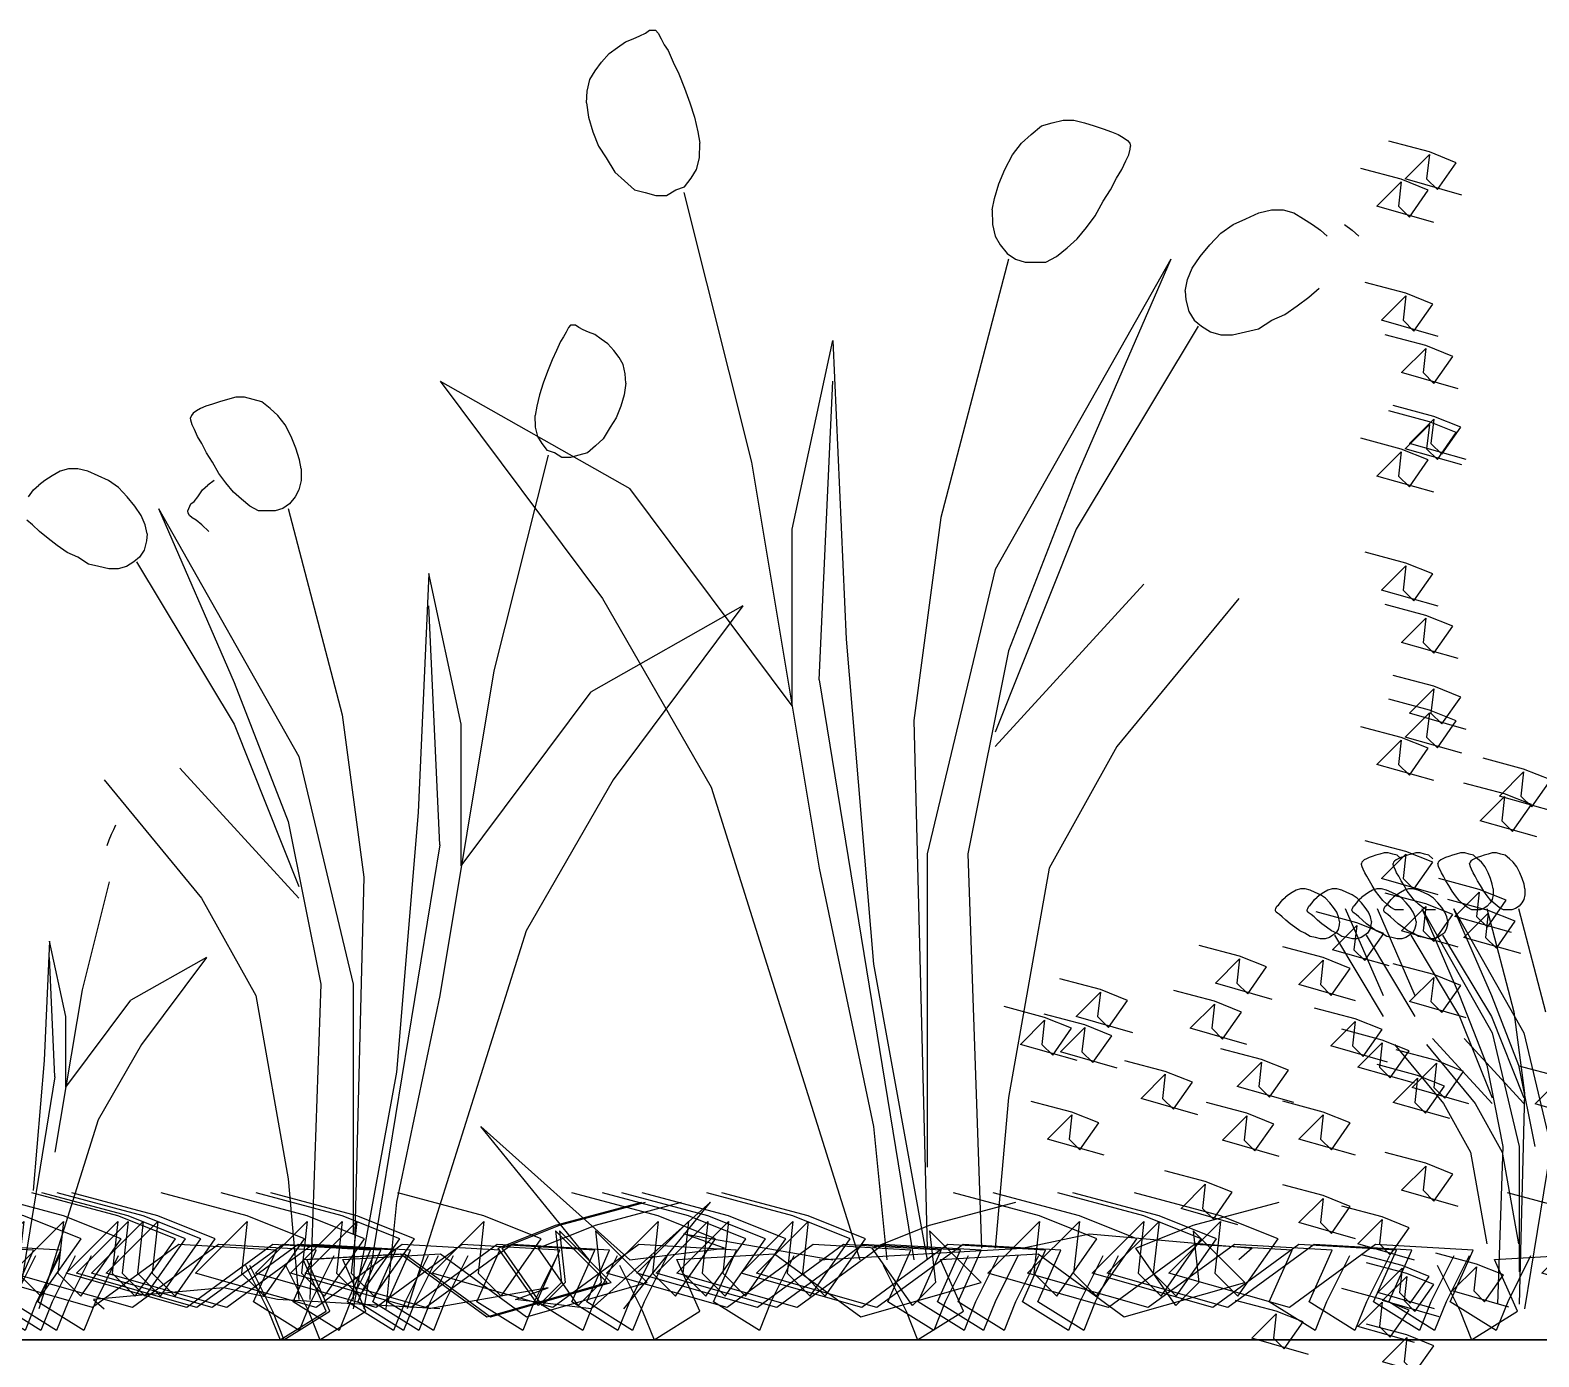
# Model space of a CAD drawing. Header units: metres. Extents: x -109 to 591, y -5 to 592.
# Drawn here: x 568.0035 to 568.4073, y 7.2704 to 7.6253 of the extents above; entities that cross this region are included whole.
import ezdxf

# ---------------------------------------------------------------- set-up
doc = ezdxf.new("R2010")
doc.units = ezdxf.units.M
doc.header["$LTSCALE"] = 0.03
doc.layers.add('Areas verdes', color=74, linetype='Continuous')
doc.layers.add('Muro bajo', color=7, linetype='Continuous', lineweight=30)

msp = doc.modelspace()

# ---------------------------------------------------------------- linework, layer by layer
at = {"layer": 'Areas verdes', "color": 6, "linetype": 'Continuous'}
for p, q in [((568.16284, 7.62221), (568.16493, 7.62299)), ((568.16493, 7.62299), (568.16672, 7.62377)), ((568.16672, 7.62377), (568.16819, 7.62454)), ((568.16819, 7.62454), (568.16928, 7.62532)), ((568.16928, 7.62532), (568.17021, 7.62532)), ((568.17021, 7.62532), (568.17091, 7.62532)), ((568.17091, 7.62532), (568.1716, 7.62454)), ((568.1716, 7.62454), (568.17238, 7.62299)), ((568.17238, 7.62299), (568.17323, 7.62144)), ((568.1564, 7.61678), (568.15849, 7.61911)), ((568.15849, 7.61911), (568.16066, 7.62066)), ((568.16066, 7.62066), (568.16284, 7.62221)), ((568.17323, 7.62144), (568.17424, 7.61989)), ((568.17424, 7.61989), (568.17556, 7.61678)), ((568.15469, 7.61445), (568.1564, 7.61678)), ((568.17556, 7.61678), (568.17711, 7.61368)), ((568.15259, 7.60902), (568.15329, 7.61213)), ((568.15329, 7.61213), (568.15469, 7.61445)), ((568.17711, 7.61368), (568.17859, 7.6098)), ((568.15244, 7.60592), (568.15259, 7.60902)), ((568.17859, 7.6098), (568.18006, 7.60592)), ((568.15244, 7.60592), (568.15298, 7.60204)), ((568.18006, 7.60592), (568.1813, 7.60204)), ((568.15298, 7.60204), (568.15407, 7.59816)), ((568.1813, 7.60204), (568.18223, 7.59816)), ((568.27139, 7.59738), (568.27418, 7.59971)), ((568.27418, 7.59971), (568.27705, 7.60049)), ((568.27705, 7.60049), (568.28, 7.60126)), ((568.28, 7.60126), (568.28287, 7.60126)), ((568.28287, 7.60126), (568.28567, 7.60049)), ((568.28567, 7.60049), (568.2883, 7.59971)), ((568.2883, 7.59971), (568.29071, 7.59894)), ((568.29071, 7.59894), (568.29288, 7.59816)), ((568.15407, 7.59816), (568.15562, 7.59428)), ((568.18223, 7.59816), (568.1827, 7.59506)), ((568.18262, 7.59118), (568.1827, 7.59506)), ((568.26642, 7.59195), (568.26883, 7.59506)), ((568.26883, 7.59506), (568.27139, 7.59738)), ((568.29288, 7.59816), (568.29467, 7.59738)), ((568.29467, 7.59738), (568.29606, 7.59661)), ((568.29606, 7.59661), (568.29715, 7.59583)), ((568.29715, 7.59583), (568.29777, 7.59506)), ((568.29777, 7.59506), (568.298, 7.59428)), ((568.15562, 7.59428), (568.15764, 7.59118)), ((568.15764, 7.59118), (568.15997, 7.5873)), ((568.18185, 7.58807), (568.18262, 7.59118)), ((568.2644, 7.58807), (568.26642, 7.59195)), ((568.29676, 7.5904), (568.29754, 7.59195)), ((568.29754, 7.59195), (568.29792, 7.59351)), ((568.29792, 7.59351), (568.298, 7.59428)), ((568.15997, 7.5873), (568.16253, 7.58497)), ((568.18045, 7.58575), (568.18185, 7.58807)), ((568.26278, 7.58419), (568.2644, 7.58807)), ((568.29428, 7.58575), (568.29567, 7.58807)), ((568.29567, 7.58807), (568.29676, 7.5904)), ((568.16253, 7.58497), (568.16524, 7.58264)), ((568.16524, 7.58264), (568.16811, 7.58187)), ((568.17378, 7.58109), (568.17634, 7.58264)), ((568.17634, 7.58264), (568.17859, 7.58342)), ((568.17859, 7.58342), (568.18045, 7.58575)), ((568.26161, 7.58031), (568.26278, 7.58419)), ((568.29071, 7.57954), (568.29265, 7.58264)), ((568.29265, 7.58264), (568.29428, 7.58575)), ((568.16811, 7.58187), (568.17098, 7.58109)), ((568.17098, 7.58109), (568.17378, 7.58109)), ((568.26099, 7.57721), (568.26161, 7.58031)), ((568.28854, 7.57566), (568.29071, 7.57954)), ((568.26099, 7.57721), (568.26107, 7.57333)), ((568.28621, 7.57256), (568.28854, 7.57566)), ((568.32547, 7.57333), (568.32888, 7.57488)), ((568.32888, 7.57488), (568.33238, 7.57643)), ((568.33238, 7.57643), (568.33571, 7.57721)), ((568.33571, 7.57721), (568.33882, 7.57721)), ((568.33882, 7.57721), (568.34169, 7.57643)), ((568.34169, 7.57643), (568.34432, 7.57488)), ((568.34432, 7.57488), (568.34673, 7.57333)), ((568.26107, 7.57333), (568.26177, 7.57023)), ((568.28373, 7.56945), (568.28621, 7.57256)), ((568.31919, 7.5679), (568.32213, 7.571)), ((568.32213, 7.571), (568.32547, 7.57333)), ((568.34673, 7.57333), (568.34883, 7.57178)), ((568.35061, 7.57023), (568.34883, 7.57178)), ((568.35522, 7.57333), (568.35732, 7.57178)), ((568.3591, 7.57023), (568.35732, 7.57178)), ((568.26177, 7.57023), (568.26309, 7.5679)), ((568.26309, 7.5679), (568.26495, 7.56557)), ((568.27822, 7.5648), (568.28101, 7.56712)), ((568.28101, 7.56712), (568.28373, 7.56945)), ((568.31662, 7.5648), (568.31919, 7.5679)), ((568.26495, 7.56557), (568.2672, 7.56402)), ((568.2672, 7.56402), (568.26976, 7.56324)), ((568.26976, 7.56324), (568.27247, 7.56324)), ((568.27247, 7.56324), (568.27535, 7.56324)), ((568.27535, 7.56324), (568.27822, 7.5648)), ((568.31453, 7.56169), (568.31662, 7.5648)), ((568.31259, 7.55549), (568.31321, 7.55859)), ((568.31321, 7.55859), (568.31453, 7.56169)), ((568.31259, 7.55549), (568.31282, 7.55316)), ((568.34572, 7.55393), (568.34851, 7.55626)), ((568.31282, 7.55316), (568.3136, 7.55005)), ((568.33928, 7.54928), (568.34262, 7.55161)), ((568.34262, 7.55161), (568.34572, 7.55393)), ((568.14814, 7.54641), (568.14758, 7.54579)), ((568.1487, 7.54641), (568.14814, 7.54641)), ((568.14945, 7.54641), (568.1487, 7.54641)), ((568.15031, 7.54579), (568.14945, 7.54641)), ((568.3136, 7.55005), (568.31507, 7.54773)), ((568.31507, 7.54773), (568.31701, 7.54617)), ((568.31701, 7.54617), (568.31942, 7.54462)), ((568.33222, 7.5454), (568.33579, 7.54773)), ((568.33579, 7.54773), (568.33928, 7.54928)), ((568.14547, 7.54206), (568.14442, 7.53958)), ((568.14628, 7.5433), (568.14547, 7.54206)), ((568.14696, 7.54454), (568.14628, 7.5433)), ((568.14758, 7.54579), (568.14696, 7.54454)), ((568.15149, 7.54516), (568.15031, 7.54579)), ((568.15292, 7.54454), (568.15149, 7.54516)), ((568.1546, 7.54392), (568.15292, 7.54454)), ((568.15634, 7.54268), (568.1546, 7.54392)), ((568.15807, 7.54144), (568.15634, 7.54268)), ((568.31942, 7.54462), (568.32221, 7.54385)), ((568.32221, 7.54385), (568.32531, 7.54385)), ((568.32531, 7.54385), (568.32873, 7.54462)), ((568.32873, 7.54462), (568.33222, 7.5454)), ((568.14442, 7.53958), (568.14318, 7.53709)), ((568.15975, 7.53958), (568.15807, 7.54144)), ((568.16112, 7.53772), (568.15975, 7.53958)), ((568.142, 7.53399), (568.14082, 7.53089)), ((568.14318, 7.53709), (568.142, 7.53399)), ((568.16223, 7.53585), (568.16112, 7.53772)), ((568.16279, 7.53337), (568.16223, 7.53585)), ((568.14082, 7.53089), (568.13982, 7.52778)), ((568.16292, 7.53089), (568.16248, 7.52778)), ((568.16292, 7.53089), (568.16279, 7.53337)), ((568.05422, 7.52592), (568.0523, 7.5253)), ((568.05633, 7.52654), (568.05422, 7.52592)), ((568.05857, 7.52716), (568.05633, 7.52654)), ((568.06087, 7.52716), (568.05857, 7.52716)), ((568.06322, 7.52654), (568.06087, 7.52716)), ((568.06552, 7.52592), (568.06322, 7.52654)), ((568.06776, 7.52406), (568.06552, 7.52592)), ((568.13982, 7.52778), (568.13908, 7.52468)), ((568.16248, 7.52778), (568.16161, 7.52468)), ((568.04665, 7.5222), (568.04646, 7.52158)), ((568.04715, 7.52282), (568.04665, 7.5222)), ((568.04802, 7.52344), (568.04715, 7.52282)), ((568.04913, 7.52406), (568.04802, 7.52344)), ((568.05056, 7.52468), (568.04913, 7.52406)), ((568.0523, 7.5253), (568.05056, 7.52468)), ((568.0698, 7.5222), (568.06776, 7.52406)), ((568.07173, 7.51971), (568.0698, 7.5222)), ((568.13908, 7.52468), (568.13871, 7.5222)), ((568.13877, 7.51909), (568.13871, 7.5222)), ((568.16161, 7.52468), (568.16037, 7.52158)), ((568.04653, 7.52096), (568.04646, 7.52158)), ((568.04684, 7.51971), (568.04653, 7.52096)), ((568.04746, 7.51847), (568.04684, 7.51971)), ((568.04833, 7.51661), (568.04746, 7.51847)), ((568.07334, 7.51661), (568.07173, 7.51971)), ((568.13939, 7.51661), (568.13877, 7.51909)), ((568.15876, 7.51909), (568.15689, 7.51599)), ((568.16037, 7.52158), (568.15876, 7.51909)), ((568.04944, 7.51475), (568.04833, 7.51661)), ((568.05075, 7.51227), (568.04944, 7.51475)), ((568.07465, 7.51351), (568.07334, 7.51661)), ((568.14051, 7.51475), (568.13939, 7.51661)), ((568.142, 7.51289), (568.14051, 7.51475)), ((568.15485, 7.51413), (568.15267, 7.51227)), ((568.15689, 7.51599), (568.15485, 7.51413)), ((568.0523, 7.50978), (568.05075, 7.51227)), ((568.05404, 7.50668), (568.0523, 7.50978)), ((568.07558, 7.5104), (568.07465, 7.51351)), ((568.07607, 7.50792), (568.07558, 7.5104)), ((568.1438, 7.51227), (568.142, 7.51289)), ((568.14584, 7.51102), (568.1438, 7.51227)), ((568.14808, 7.51102), (568.14584, 7.51102)), ((568.15038, 7.51164), (568.14808, 7.51102)), ((568.15267, 7.51227), (568.15038, 7.51164)), ((568.00941, 7.50606), (568.00748, 7.50482)), ((568.01152, 7.5073), (568.00941, 7.50606)), ((568.01381, 7.50792), (568.01152, 7.5073)), ((568.0163, 7.50792), (568.01381, 7.50792)), ((568.01897, 7.5073), (568.0163, 7.50792)), ((568.02176, 7.50606), (568.01897, 7.5073)), ((568.02449, 7.50482), (568.02176, 7.50606)), ((568.0559, 7.5042), (568.05404, 7.50668)), ((568.07607, 7.50792), (568.07601, 7.50482)), ((568.00308, 7.50047), (568.00438, 7.50233)), ((568.00438, 7.50233), (568.00581, 7.50357)), ((568.00748, 7.50482), (568.00581, 7.50357)), ((568.02716, 7.50295), (568.02449, 7.50482)), ((568.02952, 7.50047), (568.02716, 7.50295)), ((568.04836, 7.50047), (568.04966, 7.50233)), ((568.04966, 7.50233), (568.05109, 7.50357)), ((568.05277, 7.50482), (568.05109, 7.50357)), ((568.05789, 7.50171), (568.0559, 7.5042)), ((568.06006, 7.49985), (568.05789, 7.50171)), ((568.07545, 7.50233), (568.0744, 7.50047)), ((568.07601, 7.50482), (568.07545, 7.50233)), ((568.03157, 7.49799), (568.02952, 7.50047)), ((568.03324, 7.49551), (568.03157, 7.49799)), ((568.046, 7.49737), (568.04656, 7.49861)), ((568.04656, 7.49861), (568.04737, 7.49923)), ((568.04737, 7.49923), (568.04836, 7.50047)), ((568.06229, 7.49799), (568.06006, 7.49985)), ((568.06459, 7.49675), (568.06229, 7.49799)), ((568.07291, 7.49861), (568.07111, 7.49737)), ((568.0744, 7.50047), (568.07291, 7.49861)), ((568.00413, 7.49302), (568.00264, 7.49426)), ((568.0343, 7.49302), (568.03324, 7.49551)), ((568.04575, 7.49675), (568.046, 7.49737)), ((568.04582, 7.49613), (568.04575, 7.49675)), ((568.04619, 7.49551), (568.04582, 7.49613)), ((568.04687, 7.49488), (568.04619, 7.49551)), ((568.04793, 7.49426), (568.04687, 7.49488)), ((568.04942, 7.49302), (568.04793, 7.49426)), ((568.06689, 7.49675), (568.06459, 7.49675)), ((568.06906, 7.49675), (568.06689, 7.49675)), ((568.07111, 7.49737), (568.06906, 7.49675)), ((568.00605, 7.49116), (568.00413, 7.49302)), ((568.00829, 7.4893), (568.00605, 7.49116)), ((568.03479, 7.49054), (568.0343, 7.49302)), ((568.03479, 7.49054), (568.03461, 7.48868)), ((568.05134, 7.49116), (568.04942, 7.49302)), ((568.01077, 7.48744), (568.00829, 7.4893)), ((568.01344, 7.48557), (568.01077, 7.48744)), ((568.01623, 7.48433), (568.01344, 7.48557)), ((568.03399, 7.48619), (568.03281, 7.48433)), ((568.03461, 7.48868), (568.03399, 7.48619)), ((568.01909, 7.48247), (568.01623, 7.48433)), ((568.02188, 7.48185), (568.01909, 7.48247)), ((568.02461, 7.48123), (568.02188, 7.48185)), ((568.02933, 7.48185), (568.0271, 7.48123)), ((568.03126, 7.48309), (568.02933, 7.48185)), ((568.03281, 7.48433), (568.03126, 7.48309)), ((568.0271, 7.48123), (568.02461, 7.48123)), ((568.02519, 7.41015), (568.0246, 7.4086)), ((568.02581, 7.4114), (568.02519, 7.41015)), ((568.02633, 7.41264), (568.02581, 7.4114)), ((568.0246, 7.4086), (568.02401, 7.40705)), ((568.36472, 7.40488), (568.36367, 7.40457)), ((568.36584, 7.40519), (568.36472, 7.40488)), ((568.36699, 7.40519), (568.36584, 7.40519)), ((568.36817, 7.40488), (568.36699, 7.40519)), ((568.36932, 7.40457), (568.36817, 7.40488)), ((568.37322, 7.40488), (568.37216, 7.40457)), ((568.37433, 7.40519), (568.37322, 7.40488)), ((568.37548, 7.40519), (568.37433, 7.40519)), ((568.37666, 7.40488), (568.37548, 7.40519)), ((568.37781, 7.40457), (568.37666, 7.40488)), ((568.38519, 7.40488), (568.38414, 7.40457)), ((568.38631, 7.40519), (568.38519, 7.40488)), ((568.38746, 7.40519), (568.38631, 7.40519)), ((568.38864, 7.40488), (568.38746, 7.40519)), ((568.38979, 7.40457), (568.38864, 7.40488)), ((568.39369, 7.40488), (568.39263, 7.40457)), ((568.3948, 7.40519), (568.39369, 7.40488)), ((568.39595, 7.40519), (568.3948, 7.40519)), ((568.39713, 7.40488), (568.39595, 7.40519)), ((568.39828, 7.40457), (568.39713, 7.40488)), ((568.35988, 7.4027), (568.35979, 7.40239)), ((568.35982, 7.40208), (568.35979, 7.40239)), ((568.35997, 7.40146), (568.35982, 7.40208)), ((568.36013, 7.40302), (568.35988, 7.4027)), ((568.36028, 7.40084), (568.35997, 7.40146)), ((568.36056, 7.40333), (568.36013, 7.40302)), ((568.36072, 7.39991), (568.36028, 7.40084)), ((568.36112, 7.40364), (568.36056, 7.40333)), ((568.36184, 7.40395), (568.36112, 7.40364)), ((568.36271, 7.40426), (568.36184, 7.40395)), ((568.36367, 7.40457), (568.36271, 7.40426)), ((568.36837, 7.4027), (568.36828, 7.40239)), ((568.36831, 7.40208), (568.36828, 7.40239)), ((568.36847, 7.40146), (568.36831, 7.40208)), ((568.36862, 7.40302), (568.36837, 7.4027)), ((568.36878, 7.40084), (568.36847, 7.40146)), ((568.36906, 7.40333), (568.36862, 7.40302)), ((568.36921, 7.39991), (568.36878, 7.40084)), ((568.36962, 7.40364), (568.36906, 7.40333)), ((568.37043, 7.40364), (568.36932, 7.40457)), ((568.37033, 7.40395), (568.36962, 7.40364)), ((568.3712, 7.40426), (568.37033, 7.40395)), ((568.37216, 7.40457), (568.3712, 7.40426)), ((568.37893, 7.40364), (568.37781, 7.40457)), ((568.38035, 7.4027), (568.38026, 7.40239)), ((568.38029, 7.40208), (568.38026, 7.40239)), ((568.38045, 7.40146), (568.38029, 7.40208)), ((568.3806, 7.40302), (568.38035, 7.4027)), ((568.38076, 7.40084), (568.38045, 7.40146)), ((568.38104, 7.40333), (568.3806, 7.40302)), ((568.38119, 7.39991), (568.38076, 7.40084)), ((568.38159, 7.40364), (568.38104, 7.40333)), ((568.38231, 7.40395), (568.38159, 7.40364)), ((568.38318, 7.40426), (568.38231, 7.40395)), ((568.38414, 7.40457), (568.38318, 7.40426)), ((568.38885, 7.4027), (568.38875, 7.40239)), ((568.38878, 7.40208), (568.38875, 7.40239)), ((568.38894, 7.40146), (568.38878, 7.40208)), ((568.38909, 7.40302), (568.38885, 7.4027)), ((568.38925, 7.40084), (568.38894, 7.40146)), ((568.38953, 7.40333), (568.38909, 7.40302)), ((568.38968, 7.39991), (568.38925, 7.40084)), ((568.39009, 7.40364), (568.38953, 7.40333)), ((568.3909, 7.40364), (568.38979, 7.40457)), ((568.3908, 7.40395), (568.39009, 7.40364)), ((568.39167, 7.40426), (568.3908, 7.40395)), ((568.39193, 7.4027), (568.3909, 7.40364)), ((568.39263, 7.40457), (568.39167, 7.40426)), ((568.39289, 7.40146), (568.39193, 7.4027)), ((568.3937, 7.39991), (568.39289, 7.40146)), ((568.3994, 7.40364), (568.39828, 7.40457)), ((568.40042, 7.4027), (568.3994, 7.40364)), ((568.40138, 7.40146), (568.40042, 7.4027)), ((568.40219, 7.39991), (568.40138, 7.40146)), ((568.36128, 7.39898), (568.36072, 7.39991)), ((568.36193, 7.39774), (568.36128, 7.39898)), ((568.36271, 7.3965), (568.36193, 7.39774)), ((568.36977, 7.39898), (568.36921, 7.39991)), ((568.37042, 7.39774), (568.36977, 7.39898)), ((568.3712, 7.3965), (568.37042, 7.39774)), ((568.38175, 7.39898), (568.38119, 7.39991)), ((568.3824, 7.39774), (568.38175, 7.39898)), ((568.38318, 7.3965), (568.3824, 7.39774)), ((568.39024, 7.39898), (568.38968, 7.39991)), ((568.39089, 7.39774), (568.39024, 7.39898)), ((568.39167, 7.3965), (568.39089, 7.39774)), ((568.39435, 7.39836), (568.3937, 7.39991)), ((568.39482, 7.39681), (568.39435, 7.39836)), ((568.39506, 7.39557), (568.39482, 7.39681)), ((568.40284, 7.39836), (568.40219, 7.39991)), ((568.40331, 7.39681), (568.40284, 7.39836)), ((568.40356, 7.39557), (568.40331, 7.39681)), ((568.33809, 7.39184), (568.33874, 7.39277)), ((568.33874, 7.39277), (568.33946, 7.39339)), ((568.3403, 7.39401), (568.33946, 7.39339)), ((568.34126, 7.39464), (568.3403, 7.39401)), ((568.34231, 7.39526), (568.34126, 7.39464)), ((568.34346, 7.39557), (568.34231, 7.39526)), ((568.3447, 7.39557), (568.34346, 7.39557)), ((568.34604, 7.39526), (568.3447, 7.39557)), ((568.34744, 7.39464), (568.34604, 7.39526)), ((568.34659, 7.39184), (568.34724, 7.39277)), ((568.34724, 7.39277), (568.34795, 7.39339)), ((568.3488, 7.39401), (568.34744, 7.39464)), ((568.34879, 7.39401), (568.34795, 7.39339)), ((568.34975, 7.39464), (568.34879, 7.39401)), ((568.35014, 7.39308), (568.3488, 7.39401)), ((568.35081, 7.39526), (568.34975, 7.39464)), ((568.35131, 7.39184), (568.35014, 7.39308)), ((568.35196, 7.39557), (568.35081, 7.39526)), ((568.3532, 7.39557), (568.35196, 7.39557)), ((568.35453, 7.39526), (568.3532, 7.39557)), ((568.35593, 7.39464), (568.35453, 7.39526)), ((568.35729, 7.39401), (568.35593, 7.39464)), ((568.35863, 7.39308), (568.35729, 7.39401)), ((568.35856, 7.39184), (568.35922, 7.39277)), ((568.35981, 7.39184), (568.35863, 7.39308)), ((568.35922, 7.39277), (568.35993, 7.39339)), ((568.36077, 7.39401), (568.35993, 7.39339)), ((568.36173, 7.39464), (568.36077, 7.39401)), ((568.36279, 7.39526), (568.36173, 7.39464)), ((568.36357, 7.39495), (568.36271, 7.3965)), ((568.36393, 7.39557), (568.36279, 7.39526)), ((568.36451, 7.3937), (568.36357, 7.39495)), ((568.36518, 7.39557), (568.36393, 7.39557)), ((568.3655, 7.39246), (568.36451, 7.3937)), ((568.36651, 7.39526), (568.36518, 7.39557)), ((568.36791, 7.39464), (568.36651, 7.39526)), ((568.36706, 7.39184), (568.36771, 7.39277)), ((568.36771, 7.39277), (568.36842, 7.39339)), ((568.36927, 7.39401), (568.36791, 7.39464)), ((568.36926, 7.39401), (568.36842, 7.39339)), ((568.37022, 7.39464), (568.36926, 7.39401)), ((568.37061, 7.39308), (568.36927, 7.39401)), ((568.37128, 7.39526), (568.37022, 7.39464)), ((568.37179, 7.39184), (568.37061, 7.39308)), ((568.37207, 7.39495), (568.3712, 7.3965)), ((568.37243, 7.39557), (568.37128, 7.39526)), ((568.373, 7.3937), (568.37207, 7.39495)), ((568.37367, 7.39557), (568.37243, 7.39557)), ((568.37399, 7.39246), (568.373, 7.3937)), ((568.375, 7.39526), (568.37367, 7.39557)), ((568.3764, 7.39464), (568.375, 7.39526)), ((568.37777, 7.39401), (568.3764, 7.39464)), ((568.3791, 7.39308), (568.37777, 7.39401)), ((568.38028, 7.39184), (568.3791, 7.39308)), ((568.38405, 7.39495), (568.38318, 7.3965)), ((568.38498, 7.3937), (568.38405, 7.39495)), ((568.38597, 7.39246), (568.38498, 7.3937)), ((568.39254, 7.39495), (568.39167, 7.3965)), ((568.39347, 7.3937), (568.39254, 7.39495)), ((568.39446, 7.39246), (568.39347, 7.3937)), ((568.39475, 7.39277), (568.39423, 7.39184)), ((568.39503, 7.39401), (568.39475, 7.39277)), ((568.39506, 7.39557), (568.39503, 7.39401)), ((568.40325, 7.39277), (568.40272, 7.39184)), ((568.40353, 7.39401), (568.40325, 7.39277)), ((568.40356, 7.39557), (568.40353, 7.39401)), ((568.33679, 7.38998), (568.33691, 7.39029)), ((568.33682, 7.38967), (568.33679, 7.38998)), ((568.33701, 7.38936), (568.33682, 7.38967)), ((568.33691, 7.39029), (568.33719, 7.39091)), ((568.33735, 7.38905), (568.33701, 7.38936)), ((568.33719, 7.39091), (568.3376, 7.39122)), ((568.33788, 7.38874), (568.33735, 7.38905)), ((568.3376, 7.39122), (568.33809, 7.39184)), ((568.33862, 7.38812), (568.33788, 7.38874)), ((568.34528, 7.38998), (568.34541, 7.39029)), ((568.34531, 7.38967), (568.34528, 7.38998)), ((568.3455, 7.38936), (568.34531, 7.38967)), ((568.34541, 7.39029), (568.34569, 7.39091)), ((568.34584, 7.38905), (568.3455, 7.38936)), ((568.34569, 7.39091), (568.34609, 7.39122)), ((568.34637, 7.38874), (568.34584, 7.38905)), ((568.34609, 7.39122), (568.34659, 7.39184)), ((568.34711, 7.38812), (568.34637, 7.38874)), ((568.35234, 7.3906), (568.35131, 7.39184)), ((568.35318, 7.38936), (568.35234, 7.3906)), ((568.3537, 7.38812), (568.35318, 7.38936)), ((568.35726, 7.38998), (568.35738, 7.39029)), ((568.35729, 7.38967), (568.35726, 7.38998)), ((568.35748, 7.38936), (568.35729, 7.38967)), ((568.35738, 7.39029), (568.35766, 7.39091)), ((568.35782, 7.38905), (568.35748, 7.38936)), ((568.35766, 7.39091), (568.35807, 7.39122)), ((568.35835, 7.38874), (568.35782, 7.38905)), ((568.35807, 7.39122), (568.35856, 7.39184)), ((568.35909, 7.38812), (568.35835, 7.38874)), ((568.36083, 7.3906), (568.35981, 7.39184)), ((568.36167, 7.38936), (568.36083, 7.3906)), ((568.3622, 7.38812), (568.36167, 7.38936)), ((568.36658, 7.39153), (568.3655, 7.39246)), ((568.36575, 7.38998), (568.36588, 7.39029)), ((568.36579, 7.38967), (568.36575, 7.38998)), ((568.36597, 7.38936), (568.36579, 7.38967)), ((568.36588, 7.39029), (568.36616, 7.39091)), ((568.36631, 7.38905), (568.36597, 7.38936)), ((568.36616, 7.39091), (568.36656, 7.39122)), ((568.36684, 7.38874), (568.36631, 7.38905)), ((568.36656, 7.39122), (568.36706, 7.39184)), ((568.3677, 7.3906), (568.36658, 7.39153)), ((568.36759, 7.38812), (568.36684, 7.38874)), ((568.36885, 7.38998), (568.3677, 7.3906)), ((568.37, 7.38998), (568.36885, 7.38998)), ((568.37109, 7.38998), (568.37, 7.38998)), ((568.37281, 7.3906), (568.37179, 7.39184)), ((568.37365, 7.38936), (568.37281, 7.3906)), ((568.37418, 7.38812), (568.37365, 7.38936)), ((568.37508, 7.39153), (568.37399, 7.39246)), ((568.3762, 7.3906), (568.37508, 7.39153)), ((568.37734, 7.38998), (568.3762, 7.3906)), ((568.37849, 7.38998), (568.37734, 7.38998)), ((568.37958, 7.38998), (568.37849, 7.38998)), ((568.3813, 7.3906), (568.38028, 7.39184)), ((568.38214, 7.38936), (568.3813, 7.3906)), ((568.38267, 7.38812), (568.38214, 7.38936)), ((568.38706, 7.39153), (568.38597, 7.39246)), ((568.38817, 7.3906), (568.38706, 7.39153)), ((568.38932, 7.38998), (568.38817, 7.3906)), ((568.39047, 7.38998), (568.38932, 7.38998)), ((568.39156, 7.38998), (568.39047, 7.38998)), ((568.39258, 7.39029), (568.39156, 7.38998)), ((568.39348, 7.39091), (568.39258, 7.39029)), ((568.39423, 7.39184), (568.39348, 7.39091)), ((568.39555, 7.39153), (568.39446, 7.39246)), ((568.39667, 7.3906), (568.39555, 7.39153)), ((568.39782, 7.38998), (568.39667, 7.3906)), ((568.39896, 7.38998), (568.39782, 7.38998)), ((568.40005, 7.38998), (568.39896, 7.38998)), ((568.40107, 7.39029), (568.40005, 7.38998)), ((568.40197, 7.39091), (568.40107, 7.39029)), ((568.40272, 7.39184), (568.40197, 7.39091)), ((568.33958, 7.38719), (568.33862, 7.38812)), ((568.3407, 7.38626), (568.33958, 7.38719)), ((568.34194, 7.38532), (568.3407, 7.38626)), ((568.34328, 7.38439), (568.34194, 7.38532)), ((568.34808, 7.38719), (568.34711, 7.38812)), ((568.34919, 7.38626), (568.34808, 7.38719)), ((568.35044, 7.38532), (568.34919, 7.38626)), ((568.35177, 7.38439), (568.35044, 7.38532)), ((568.35355, 7.3847), (568.35296, 7.38377)), ((568.35386, 7.38595), (568.35355, 7.3847)), ((568.35395, 7.38688), (568.3537, 7.38812)), ((568.35395, 7.38688), (568.35386, 7.38595)), ((568.36005, 7.38719), (568.35909, 7.38812)), ((568.36117, 7.38626), (568.36005, 7.38719)), ((568.36241, 7.38532), (568.36117, 7.38626)), ((568.36204, 7.3847), (568.36145, 7.38377)), ((568.36235, 7.38595), (568.36204, 7.3847)), ((568.36245, 7.38688), (568.3622, 7.38812)), ((568.36245, 7.38688), (568.36235, 7.38595)), ((568.36375, 7.38439), (568.36241, 7.38532)), ((568.36855, 7.38719), (568.36759, 7.38812)), ((568.36966, 7.38626), (568.36855, 7.38719)), ((568.37091, 7.38532), (568.36966, 7.38626)), ((568.37224, 7.38439), (568.37091, 7.38532)), ((568.37402, 7.3847), (568.37343, 7.38377)), ((568.37433, 7.38595), (568.37402, 7.3847)), ((568.37442, 7.38688), (568.37418, 7.38812)), ((568.37442, 7.38688), (568.37433, 7.38595)), ((568.38251, 7.3847), (568.38192, 7.38377)), ((568.38282, 7.38595), (568.38251, 7.3847)), ((568.38292, 7.38688), (568.38267, 7.38812)), ((568.38292, 7.38688), (568.38282, 7.38595)), ((568.34467, 7.38377), (568.34328, 7.38439)), ((568.3461, 7.38284), (568.34467, 7.38377)), ((568.3475, 7.38253), (568.3461, 7.38284)), ((568.34886, 7.38222), (568.3475, 7.38253)), ((568.3501, 7.38222), (568.34886, 7.38222)), ((568.35122, 7.38253), (568.3501, 7.38222)), ((568.35218, 7.38315), (568.35122, 7.38253)), ((568.35317, 7.38377), (568.35177, 7.38439)), ((568.35296, 7.38377), (568.35218, 7.38315)), ((568.35459, 7.38284), (568.35317, 7.38377)), ((568.35599, 7.38253), (568.35459, 7.38284)), ((568.35736, 7.38222), (568.35599, 7.38253)), ((568.3586, 7.38222), (568.35736, 7.38222)), ((568.35972, 7.38253), (568.3586, 7.38222)), ((568.36068, 7.38315), (568.35972, 7.38253)), ((568.36145, 7.38377), (568.36068, 7.38315)), ((568.36514, 7.38377), (568.36375, 7.38439)), ((568.36657, 7.38284), (568.36514, 7.38377)), ((568.36797, 7.38253), (568.36657, 7.38284)), ((568.36933, 7.38222), (568.36797, 7.38253)), ((568.37058, 7.38222), (568.36933, 7.38222)), ((568.37169, 7.38253), (568.37058, 7.38222)), ((568.37266, 7.38315), (568.37169, 7.38253)), ((568.37364, 7.38377), (568.37224, 7.38439)), ((568.37343, 7.38377), (568.37266, 7.38315)), ((568.37507, 7.38284), (568.37364, 7.38377)), ((568.37646, 7.38253), (568.37507, 7.38284)), ((568.37783, 7.38222), (568.37646, 7.38253)), ((568.37907, 7.38222), (568.37783, 7.38222)), ((568.38019, 7.38253), (568.37907, 7.38222)), ((568.38115, 7.38315), (568.38019, 7.38253)), ((568.38192, 7.38377), (568.38115, 7.38315))]:
    msp.add_line(p, q, dxfattribs=at)
at = {"layer": 'Areas verdes', "linetype": 'Continuous'}
for p, q in [((568.17843, 7.58187), (568.19659, 7.50971)), ((568.26534, 7.56402), (568.24726, 7.49496)), ((568.30879, 7.56402), (568.26177, 7.481)), ((568.30879, 7.56402), (568.28349, 7.50583)), ((568.31608, 7.54617), (568.28349, 7.49186)), ((568.20745, 7.49186), (568.21832, 7.54229)), ((568.21832, 7.54229), (568.22188, 7.46237)), ((568.11326, 7.53143), (568.164, 7.50272)), ((568.11326, 7.53143), (568.15671, 7.47324)), ((568.21467, 7.45151), (568.21832, 7.53143)), ((568.14212, 7.51164), (568.1276, 7.45392)), ((568.19659, 7.50971), (568.21467, 7.40108)), ((568.28349, 7.50583), (568.26534, 7.45927)), ((568.20745, 7.44453), (568.164, 7.50272)), ((568.03784, 7.49737), (568.05807, 7.45081)), ((568.03784, 7.49737), (568.07545, 7.43095)), ((568.0726, 7.49737), (568.08706, 7.44212)), ((568.24726, 7.49496), (568.24004, 7.44065)), ((568.20745, 7.44453), (568.20745, 7.49186)), ((568.28349, 7.49186), (568.26177, 7.43754)), ((568.032, 7.48309), (568.05807, 7.43964)), ((568.11021, 7.47999), (568.10736, 7.41605)), ((568.1189, 7.43964), (568.11021, 7.47999)), ((568.26177, 7.481), (568.24361, 7.40496)), ((568.26177, 7.43367), (568.30157, 7.47712)), ((568.11313, 7.40736), (568.11021, 7.4713)), ((568.19426, 7.4713), (568.15367, 7.44833)), ((568.15671, 7.47324), (568.18573, 7.4228)), ((568.19426, 7.4713), (568.1595, 7.42474)), ((568.32694, 7.47324), (568.29436, 7.43367)), ((568.22188, 7.46237), (568.22918, 7.37547)), ((568.26534, 7.45927), (568.25447, 7.40496)), ((568.1276, 7.45392), (568.11313, 7.36701)), ((568.05807, 7.45081), (568.0726, 7.41357)), ((568.21467, 7.45151), (568.24004, 7.29633)), ((568.1189, 7.40177), (568.15367, 7.44833)), ((568.08706, 7.44212), (568.09283, 7.39867)), ((568.05807, 7.43964), (568.07545, 7.39619)), ((568.1189, 7.40177), (568.1189, 7.43964)), ((568.24004, 7.44065), (568.24361, 7.29943)), ((568.29436, 7.43367), (568.2762, 7.40108)), ((568.07545, 7.43095), (568.08998, 7.37012)), ((568.07545, 7.39308), (568.04361, 7.42784)), ((568.02331, 7.42474), (568.04938, 7.39308)), ((568.1595, 7.42474), (568.13629, 7.38439)), ((568.18573, 7.4228), (568.22553, 7.29633)), ((568.0726, 7.41357), (568.08129, 7.37012)), ((568.10736, 7.41605), (568.10152, 7.34653)), ((568.11313, 7.40736), (568.09283, 7.28321)), ((568.24361, 7.40496), (568.24361, 7.32116)), ((568.25447, 7.40496), (568.25812, 7.29943)), ((568.21467, 7.40108), (568.22918, 7.33202)), ((568.2762, 7.40108), (568.26534, 7.33978)), ((568.02466, 7.39743), (568.01739, 7.36856)), ((568.09283, 7.39867), (568.08998, 7.2857)), ((568.04938, 7.39308), (568.06391, 7.36701)), ((568.35547, 7.39029), (568.36559, 7.36701)), ((568.36397, 7.39029), (568.37409, 7.36701)), ((568.37594, 7.39029), (568.38606, 7.36701)), ((568.37594, 7.39029), (568.39475, 7.35708)), ((568.38444, 7.39029), (568.39456, 7.36701)), ((568.38444, 7.39029), (568.40325, 7.35708)), ((568.39333, 7.39029), (568.40056, 7.36267)), ((568.40182, 7.39029), (568.40905, 7.36267)), ((568.0087, 7.3816), (568.00728, 7.34963)), ((568.01305, 7.36143), (568.0087, 7.3816)), ((568.13629, 7.38439), (568.10444, 7.28321)), ((568.35256, 7.38315), (568.36559, 7.36143)), ((568.36105, 7.38315), (568.37409, 7.36143)), ((568.37303, 7.38315), (568.38606, 7.36143)), ((568.38152, 7.38315), (568.39456, 7.36143)), ((568.01016, 7.34529), (568.0087, 7.37725)), ((568.05073, 7.37725), (568.03043, 7.36577)), ((568.05073, 7.37725), (568.03335, 7.35398)), ((568.22918, 7.37547), (568.24361, 7.29633)), ((568.01739, 7.36856), (568.01016, 7.32511)), ((568.08129, 7.37012), (568.07837, 7.2857)), ((568.08998, 7.37012), (568.08998, 7.30308)), ((568.01305, 7.34249), (568.03043, 7.36577)), ((568.06391, 7.36701), (568.0726, 7.31797)), ((568.11313, 7.36701), (568.10152, 7.31177)), ((568.38606, 7.36701), (568.39333, 7.34839)), ((568.39456, 7.36701), (568.40182, 7.34839)), ((568.01305, 7.34249), (568.01305, 7.36143)), ((568.38606, 7.36143), (568.39475, 7.3397)), ((568.39456, 7.36143), (568.40325, 7.3397)), ((568.40056, 7.36267), (568.40344, 7.34094)), ((568.39475, 7.35708), (568.40202, 7.32666)), ((568.40325, 7.35708), (568.41051, 7.32666)), ((568.03335, 7.35398), (568.02174, 7.3338)), ((568.36868, 7.35398), (568.38172, 7.33815)), ((568.37718, 7.35398), (568.39021, 7.33815)), ((568.39475, 7.33815), (568.37883, 7.35553)), ((568.40325, 7.33815), (568.38732, 7.35553)), ((568.00728, 7.34963), (568.00436, 7.31487)), ((568.39333, 7.34839), (568.39767, 7.32666)), ((568.40182, 7.34839), (568.40616, 7.32666)), ((568.01016, 7.34529), (568.00001, 7.28321)), ((568.10152, 7.34653), (568.08998, 7.28321)), ((568.41359, 7.34529), (568.40344, 7.28321)), ((568.40344, 7.34094), (568.40202, 7.28445)), ((568.26534, 7.33978), (568.26177, 7.29943)), ((568.38172, 7.33815), (568.38898, 7.32511)), ((568.39021, 7.33815), (568.39747, 7.32511)), ((568.02174, 7.3338), (568.00582, 7.28321)), ((568.12412, 7.33202), (568.164, 7.29633)), ((568.15314, 7.29633), (568.12412, 7.33202)), ((568.22918, 7.33202), (568.23275, 7.29633)), ((568.38898, 7.32511), (568.39333, 7.30059)), ((568.39767, 7.32666), (568.39621, 7.28445)), ((568.39747, 7.32511), (568.40182, 7.30059)), ((568.40202, 7.32666), (568.40202, 7.29314)), ((568.0726, 7.31797), (568.07545, 7.2857)), ((568.10152, 7.31177), (568.09867, 7.28321)), ((568.18557, 7.31177), (568.15367, 7.28321)), ((568.16236, 7.28321), (568.18557, 7.31177)), ((568.17843, 7.30331), (568.21832, 7.29633)), ((568.1893, 7.29943), (568.17843, 7.30331)), ((568.26898, 7.29943), (568.28706, 7.30331)), ((568.28706, 7.30331), (568.33051, 7.29943)), ((568.164, 7.29633), (568.1893, 7.29943)), ((568.21467, 7.29633), (568.26898, 7.29943)), ((568.33051, 7.29943), (568.32694, 7.29633)), ((568.05522, 7.2888), (568.02046, 7.2857)), ((568.06968, 7.2857), (568.05522, 7.2888)), ((568.14212, 7.2888), (568.11021, 7.28321)), ((568.13343, 7.2857), (568.14212, 7.2888)), ((568.02046, 7.2857), (568.02331, 7.28321)), ((568.11313, 7.28321), (568.06968, 7.2857)), ((568.15367, 7.28321), (568.13343, 7.2857))]:
    msp.add_line(p, q, dxfattribs=at)
at = {"layer": 'Areas verdes'}
for points in [[(568.38664, 7.58121), (568.37147, 7.58554), (568.37797, 7.59204), (568.37725, 7.58554), (568.38013, 7.58265), (568.38519, 7.58987), (568.37797, 7.59276), (568.36713, 7.59565)], [(568.37913, 7.57388), (568.36395, 7.57822), (568.37046, 7.58471), (568.36973, 7.57822), (568.37262, 7.57533), (568.37768, 7.58255), (568.37046, 7.58543), (568.35962, 7.58832)], [(568.38033, 7.54337), (568.36515, 7.5477), (568.37166, 7.5542), (568.37093, 7.5477), (568.37382, 7.54481), (568.37888, 7.55203), (568.37166, 7.55492), (568.36082, 7.55781)], [(568.3857, 7.52937), (568.37052, 7.5337), (568.37703, 7.54019), (568.3763, 7.5337), (568.37919, 7.53081), (568.38425, 7.53803), (568.37703, 7.54092), (568.36619, 7.5438)], [(568.38664, 7.50902), (568.37147, 7.51335), (568.37797, 7.51985), (568.37725, 7.51335), (568.38013, 7.51047), (568.38519, 7.51768), (568.37797, 7.52057), (568.36713, 7.52346)], [(568.3878, 7.51043), (568.37263, 7.51476), (568.37913, 7.52126), (568.37841, 7.51476), (568.3813, 7.51188), (568.38636, 7.51909), (568.37913, 7.52198), (568.36829, 7.52487)], [(568.37913, 7.5017), (568.36395, 7.50603), (568.37046, 7.51253), (568.36973, 7.50603), (568.37262, 7.50314), (568.37768, 7.51036), (568.37046, 7.51325), (568.35962, 7.51614)], [(568.38033, 7.47118), (568.36515, 7.47552), (568.37166, 7.48201), (568.37093, 7.47552), (568.37382, 7.47263), (568.37888, 7.47985), (568.37166, 7.48273), (568.36082, 7.48562)], [(568.3857, 7.45718), (568.37052, 7.46151), (568.37703, 7.46801), (568.3763, 7.46151), (568.37919, 7.45862), (568.38425, 7.46584), (568.37703, 7.46873), (568.36619, 7.47162)], [(568.3878, 7.43825), (568.37263, 7.44258), (568.37913, 7.44907), (568.37841, 7.44258), (568.3813, 7.43969), (568.38636, 7.44691), (568.37913, 7.4498), (568.36829, 7.45268)], [(568.38664, 7.43186), (568.37147, 7.43619), (568.37797, 7.44269), (568.37725, 7.43619), (568.38013, 7.4333), (568.38519, 7.44052), (568.37797, 7.44341), (568.36713, 7.4463)], [(568.37913, 7.42453), (568.36395, 7.42887), (568.37046, 7.43536), (568.36973, 7.42887), (568.37262, 7.42598), (568.37768, 7.4332), (568.37046, 7.43608), (568.35962, 7.43897)], [(568.41188, 7.41609), (568.39671, 7.42042), (568.40321, 7.42692), (568.40249, 7.42042), (568.40538, 7.41754), (568.41044, 7.42475), (568.40321, 7.42764), (568.39238, 7.43053)], [(568.40675, 7.40947), (568.39158, 7.4138), (568.39808, 7.42029), (568.39736, 7.4138), (568.40025, 7.41091), (568.4053, 7.41813), (568.39808, 7.42102), (568.38724, 7.4239)], [(568.38033, 7.39402), (568.36515, 7.39835), (568.37166, 7.40485), (568.37093, 7.39835), (568.37382, 7.39546), (568.37888, 7.40268), (568.37166, 7.40557), (568.36082, 7.40846)], [(568.4, 7.3839), (568.38483, 7.38823), (568.39133, 7.39473), (568.39061, 7.38823), (568.3935, 7.38534), (568.39855, 7.39256), (568.39133, 7.39545), (568.38049, 7.39834)], [(568.3857, 7.38002), (568.37052, 7.38435), (568.37703, 7.39084), (568.3763, 7.38435), (568.37919, 7.38146), (568.38425, 7.38868), (568.37703, 7.39157), (568.36619, 7.39445)], [(568.40242, 7.37825), (568.38724, 7.38259), (568.39375, 7.38908), (568.39302, 7.38259), (568.39591, 7.3797), (568.40097, 7.38692), (568.39375, 7.3898), (568.38291, 7.39269)], [(568.36719, 7.37496), (568.35202, 7.37929), (568.35852, 7.38579), (568.3578, 7.37929), (568.36069, 7.3764), (568.36575, 7.38362), (568.35852, 7.38651), (568.34768, 7.3894)], [(568.33587, 7.36602), (568.3207, 7.37035), (568.3272, 7.37685), (568.32648, 7.37035), (568.32937, 7.36746), (568.33443, 7.37468), (568.3272, 7.37757), (568.31637, 7.38046)], [(568.35824, 7.36564), (568.34306, 7.36997), (568.34957, 7.37647), (568.34884, 7.36997), (568.35173, 7.36708), (568.35679, 7.3743), (568.34957, 7.37719), (568.33873, 7.38008)], [(568.3878, 7.36108), (568.37263, 7.36541), (568.37913, 7.37191), (568.37841, 7.36541), (568.3813, 7.36253), (568.38636, 7.36974), (568.37913, 7.37263), (568.36829, 7.37552)], [(568.29859, 7.35708), (568.28342, 7.36141), (568.28992, 7.36791), (568.2892, 7.36141), (568.29209, 7.35852), (568.29715, 7.36574), (568.28992, 7.36863), (568.27908, 7.37152)], [(568.32912, 7.35394), (568.31394, 7.35827), (568.32045, 7.36477), (568.31972, 7.35827), (568.32261, 7.35538), (568.32767, 7.3626), (568.32045, 7.36549), (568.30961, 7.36838)], [(568.28368, 7.34963), (568.26851, 7.35396), (568.27501, 7.36046), (568.27429, 7.35396), (568.27718, 7.35107), (568.28223, 7.35829), (568.27501, 7.36118), (568.26417, 7.36407)], [(568.2944, 7.34763), (568.27923, 7.35196), (568.28573, 7.35846), (568.28501, 7.35196), (568.2879, 7.34908), (568.29296, 7.35629), (568.28573, 7.35918), (568.2749, 7.36207)], [(568.36675, 7.34925), (568.35158, 7.35359), (568.35808, 7.36008), (568.35736, 7.35359), (568.36025, 7.3507), (568.36531, 7.35792), (568.35808, 7.3608), (568.34725, 7.36369)], [(568.37401, 7.34357), (568.35884, 7.3479), (568.36534, 7.3544), (568.36462, 7.3479), (568.36751, 7.34501), (568.37257, 7.35223), (568.36534, 7.35512), (568.35451, 7.35801)], [(568.34172, 7.33838), (568.32655, 7.34271), (568.33305, 7.34921), (568.33233, 7.34271), (568.33522, 7.33982), (568.34027, 7.34704), (568.33305, 7.34993), (568.32221, 7.35282)], [(568.38858, 7.3381), (568.37341, 7.34243), (568.37991, 7.34893), (568.37919, 7.34243), (568.38208, 7.33954), (568.38713, 7.34676), (568.37991, 7.34965), (568.36907, 7.35254)], [(568.31598, 7.33516), (568.30081, 7.3395), (568.30731, 7.34599), (568.30659, 7.3395), (568.30948, 7.33661), (568.31454, 7.34383), (568.30731, 7.34671), (568.29648, 7.3496)], [(568.38348, 7.33411), (568.36831, 7.33844), (568.37481, 7.34494), (568.37409, 7.33844), (568.37698, 7.33555), (568.38204, 7.34277), (568.37481, 7.34566), (568.36397, 7.34855)], [(568.42149, 7.33374), (568.40631, 7.33807), (568.41282, 7.34456), (568.4121, 7.33807), (568.41498, 7.33518), (568.42004, 7.3424), (568.41282, 7.34529), (568.40198, 7.34817)], [(568.29095, 7.32429), (568.27578, 7.32862), (568.28228, 7.33512), (568.28156, 7.32862), (568.28445, 7.32573), (568.2895, 7.33295), (568.28228, 7.33584), (568.27144, 7.33873)], [(568.33781, 7.32401), (568.32264, 7.32834), (568.32914, 7.33484), (568.32842, 7.32834), (568.33131, 7.32545), (568.33636, 7.33267), (568.32914, 7.33556), (568.3183, 7.33845)], [(568.35824, 7.3243), (568.34307, 7.32863), (568.34957, 7.33513), (568.34885, 7.32863), (568.35174, 7.32574), (568.3568, 7.33296), (568.34957, 7.33585), (568.33874, 7.33874)], [(568.3857, 7.3106), (568.37052, 7.31493), (568.37703, 7.32142), (568.3763, 7.31493), (568.37919, 7.31204), (568.38425, 7.31926), (568.37703, 7.32215), (568.36619, 7.32503)], [(568.32668, 7.30573), (568.31151, 7.31006), (568.31801, 7.31656), (568.31729, 7.31006), (568.32018, 7.30717), (568.32523, 7.31439), (568.31801, 7.31728), (568.30717, 7.32017)], [(568.35824, 7.30195), (568.34307, 7.30628), (568.34957, 7.31277), (568.34885, 7.30628), (568.35174, 7.30339), (568.3568, 7.31061), (568.34957, 7.3135), (568.33874, 7.31638)], [(568.00492, 7.29737), (567.99878, 7.28509), (567.9957, 7.27741), (567.98341, 7.28509), (567.98956, 7.29891), (567.96343, 7.30044), (567.94039, 7.28355), (567.90812, 7.29276), (567.92195, 7.30658), (567.92041, 7.29276), (567.92656, 7.28662), (567.93731, 7.30198), (567.92195, 7.30812), (567.8989, 7.31426)], [(568.01139, 7.29737), (568.00524, 7.28509), (568.00217, 7.27741), (567.98988, 7.28509), (567.99602, 7.29891), (567.9699, 7.30044), (567.94685, 7.28355), (567.91458, 7.29276), (567.92841, 7.30658), (567.92687, 7.29276), (567.93302, 7.28662), (567.94378, 7.30198), (567.92841, 7.30812), (567.90536, 7.31426)], [(568.01559, 7.29737), (568.00944, 7.28509), (568.00637, 7.27741), (567.99408, 7.28509), (568.00023, 7.29891), (567.9741, 7.30044), (567.95105, 7.28355), (567.91878, 7.29276), (567.93261, 7.30658), (567.93108, 7.29276), (567.93722, 7.28662), (567.94798, 7.30198), (567.93261, 7.30812), (567.90956, 7.31426)], [(568.01982, 7.29737), (568.01367, 7.28509), (568.0106, 7.27741), (567.99831, 7.28509), (568.00445, 7.29891), (567.97833, 7.30044), (567.95528, 7.28355), (567.92301, 7.29276), (567.93684, 7.30658), (567.93531, 7.29276), (567.94145, 7.28662), (567.95221, 7.30198), (567.93684, 7.30812), (567.91379, 7.31426)], [(568.0271, 7.29737), (568.02096, 7.28509), (568.01789, 7.27741), (568.00559, 7.28509), (568.01174, 7.29891), (567.98562, 7.30044), (567.96257, 7.28355), (567.9303, 7.29276), (567.94413, 7.30658), (567.94259, 7.29276), (567.94874, 7.28662), (567.95949, 7.30198), (567.94413, 7.30812), (567.92108, 7.31426)], [(568.08477, 7.29737), (568.07863, 7.28509), (568.07555, 7.27741), (568.06326, 7.28509), (568.06941, 7.29891), (568.04328, 7.30044), (568.02024, 7.28355), (567.98797, 7.29276), (568.0018, 7.30658), (568.00026, 7.29276), (568.00641, 7.28662), (568.01716, 7.30198), (568.0018, 7.30812), (567.97875, 7.31426)], [(568.09544, 7.29737), (568.08929, 7.28509), (568.08622, 7.27741), (568.07393, 7.28509), (568.08008, 7.29891), (568.05395, 7.30044), (568.0309, 7.28355), (567.99863, 7.29276), (568.01246, 7.30658), (568.01093, 7.29276), (568.01707, 7.28662), (568.02783, 7.30198), (568.01246, 7.30812), (567.98941, 7.31426)], [(568.10999, 7.29737), (568.10384, 7.28509), (568.10077, 7.27741), (568.08848, 7.28509), (568.09462, 7.29891), (568.0685, 7.30044), (568.04545, 7.28355), (568.01318, 7.29276), (568.02701, 7.30658), (568.02548, 7.29276), (568.03162, 7.28662), (568.04238, 7.30198), (568.02701, 7.30812), (568.00396, 7.31426)], [(568.11269, 7.29737), (568.10654, 7.28509), (568.10347, 7.27741), (568.09117, 7.28509), (568.09732, 7.29891), (568.0712, 7.30044), (568.04815, 7.28355), (568.01588, 7.29276), (568.02971, 7.30658), (568.02817, 7.29276), (568.03432, 7.28662), (568.04508, 7.30198), (568.02971, 7.30812), (568.00666, 7.31426)], [(568.11676, 7.29737), (568.11061, 7.28509), (568.10754, 7.27741), (568.09525, 7.28509), (568.10139, 7.29891), (568.07527, 7.30044), (568.05222, 7.28355), (568.01995, 7.29276), (568.03378, 7.30658), (568.03225, 7.29276), (568.03839, 7.28662), (568.04915, 7.30198), (568.03378, 7.30812), (568.01073, 7.31426)], [(568.12066, 7.29737), (568.11451, 7.28509), (568.11144, 7.27741), (568.09915, 7.28509), (568.10529, 7.29891), (568.07917, 7.30044), (568.05612, 7.28355), (568.02385, 7.29276), (568.03768, 7.30658), (568.03614, 7.29276), (568.04229, 7.28662), (568.05305, 7.30198), (568.03768, 7.30812), (568.01463, 7.31426)], [(568.14457, 7.29737), (568.13842, 7.28509), (568.13535, 7.27741), (568.12306, 7.28509), (568.12921, 7.29891), (568.10308, 7.30044), (568.08003, 7.28355), (568.04776, 7.29276), (568.06159, 7.30658), (568.06006, 7.29276), (568.0662, 7.28662), (568.07696, 7.30198), (568.06159, 7.30812), (568.03854, 7.31426)], [(568.16063, 7.29737), (568.15448, 7.28509), (568.15141, 7.27741), (568.13912, 7.28509), (568.14526, 7.29891), (568.11914, 7.30044), (568.09609, 7.28355), (568.06382, 7.29276), (568.07765, 7.30658), (568.07612, 7.29276), (568.08226, 7.28662), (568.09302, 7.30198), (568.07765, 7.30812), (568.0546, 7.31426)], [(568.17002, 7.29737), (568.16387, 7.28509), (568.1608, 7.27741), (568.14851, 7.28509), (568.15466, 7.29891), (568.12853, 7.30044), (568.10548, 7.28355), (568.07321, 7.29276), (568.08704, 7.30658), (568.08551, 7.29276), (568.09165, 7.28662), (568.10241, 7.30198), (568.08704, 7.30812), (568.06399, 7.31426)], [(568.17396, 7.29737), (568.16782, 7.28509), (568.16474, 7.27741), (568.15245, 7.28509), (568.1586, 7.29891), (568.13247, 7.30044), (568.10942, 7.28355), (568.07715, 7.29276), (568.09098, 7.30658), (568.08945, 7.29276), (568.09559, 7.28662), (568.10635, 7.30198), (568.09098, 7.30812), (568.06794, 7.31426)], [(568.20789, 7.29737), (568.20175, 7.28509), (568.19867, 7.27741), (568.18638, 7.28509), (568.19253, 7.29891), (568.1664, 7.30044), (568.14336, 7.28355), (568.11109, 7.29276), (568.12492, 7.30658), (568.12338, 7.29276), (568.12953, 7.28662), (568.14028, 7.30198), (568.12492, 7.30812), (568.10187, 7.31426)], [(568.25455, 7.29737), (568.2484, 7.28509), (568.24533, 7.27741), (568.23304, 7.28509), (568.23918, 7.29891), (568.21306, 7.30044), (568.19001, 7.28355), (568.15774, 7.29276), (568.17157, 7.30658), (568.17004, 7.29276), (568.17618, 7.28662), (568.18694, 7.30198), (568.17157, 7.30812), (568.14852, 7.31426)], [(568.26269, 7.29737), (568.25655, 7.28509), (568.25347, 7.27741), (568.24118, 7.28509), (568.24733, 7.29891), (568.2212, 7.30044), (568.19816, 7.28355), (568.16589, 7.29276), (568.17972, 7.30658), (568.17818, 7.29276), (568.18433, 7.28662), (568.19508, 7.30198), (568.17972, 7.30812), (568.15667, 7.31426)], [(568.26788, 7.29737), (568.26174, 7.28509), (568.25866, 7.27741), (568.24637, 7.28509), (568.25252, 7.29891), (568.22639, 7.30044), (568.20334, 7.28355), (568.17107, 7.29276), (568.1849, 7.30658), (568.18337, 7.29276), (568.18951, 7.28662), (568.20027, 7.30198), (568.1849, 7.30812), (568.16186, 7.31426)], [(568.27336, 7.29737), (568.26722, 7.28509), (568.26414, 7.27741), (568.25185, 7.28509), (568.258, 7.29891), (568.23187, 7.30044), (568.20882, 7.28355), (568.17655, 7.29276), (568.19038, 7.30658), (568.18885, 7.29276), (568.19499, 7.28662), (568.20575, 7.30198), (568.19038, 7.30812), (568.16733, 7.31426)], [(568.29061, 7.29737), (568.28446, 7.28509), (568.28139, 7.27741), (568.2691, 7.28509), (568.27524, 7.29891), (568.24912, 7.30044), (568.22607, 7.28355), (568.1938, 7.29276), (568.20763, 7.30658), (568.20609, 7.29276), (568.21224, 7.28662), (568.223, 7.30198), (568.20763, 7.30812), (568.18458, 7.31426)], [(568.29468, 7.29737), (568.28853, 7.28509), (568.28546, 7.27741), (568.27317, 7.28509), (568.27932, 7.29891), (568.25319, 7.30044), (568.23014, 7.28355), (568.19787, 7.29276), (568.2117, 7.30658), (568.21017, 7.29276), (568.21631, 7.28662), (568.22707, 7.30198), (568.2117, 7.30812), (568.18865, 7.31426)], [(568.35661, 7.29737), (568.35047, 7.28509), (568.34739, 7.27741), (568.3351, 7.28509), (568.34125, 7.29891), (568.31513, 7.30044), (568.29208, 7.28355), (568.25981, 7.29276), (568.27364, 7.30658), (568.2721, 7.29276), (568.27825, 7.28662), (568.289, 7.30198), (568.27364, 7.30812), (568.25059, 7.31426)], [(568.36728, 7.29737), (568.36114, 7.28509), (568.35806, 7.27741), (568.34577, 7.28509), (568.35192, 7.29891), (568.32579, 7.30044), (568.30274, 7.28355), (568.27047, 7.29276), (568.2843, 7.30658), (568.28277, 7.29276), (568.28891, 7.28662), (568.29967, 7.30198), (568.2843, 7.30812), (568.26125, 7.31426)], [(568.38453, 7.29737), (568.37838, 7.28509), (568.37531, 7.27741), (568.36302, 7.28509), (568.36916, 7.29891), (568.34304, 7.30044), (568.31999, 7.28355), (568.28772, 7.29276), (568.30155, 7.30658), (568.30001, 7.29276), (568.30616, 7.28662), (568.31692, 7.30198), (568.30155, 7.30812), (568.2785, 7.31426)], [(568.3886, 7.29737), (568.38245, 7.28509), (568.37938, 7.27741), (568.36709, 7.28509), (568.37324, 7.29891), (568.34711, 7.30044), (568.32406, 7.28355), (568.29179, 7.29276), (568.30562, 7.30658), (568.30409, 7.29276), (568.31023, 7.28662), (568.32099, 7.30198), (568.30562, 7.30812), (568.28257, 7.31426)], [(568.40508, 7.29737), (568.39894, 7.28509), (568.39586, 7.27741), (568.38357, 7.28509), (568.38972, 7.29891), (568.3636, 7.30044), (568.34055, 7.28355), (568.30828, 7.29276), (568.32211, 7.30658), (568.32057, 7.29276), (568.32672, 7.28662), (568.33747, 7.30198), (568.32211, 7.30812), (568.29906, 7.31426)], [(568.5049, 7.29737), (568.49876, 7.28509), (568.49568, 7.27741), (568.48339, 7.28509), (568.48954, 7.29891), (568.46341, 7.30044), (568.44037, 7.28355), (568.4081, 7.29276), (568.42193, 7.30658), (568.42039, 7.29276), (568.42654, 7.28662), (568.43729, 7.30198), (568.42193, 7.30812), (568.39888, 7.31426)], [(568.06117, 7.29487), (568.06732, 7.28258), (568.07039, 7.27491), (568.08269, 7.28258), (568.07654, 7.2964), (568.10266, 7.29794), (568.12571, 7.28105), (568.15798, 7.29026), (568.14415, 7.30408), (568.14569, 7.29026), (568.13954, 7.28412), (568.12879, 7.29947), (568.14415, 7.30561), (568.1672, 7.31175)], [(568.0622, 7.29487), (568.06835, 7.28258), (568.07142, 7.27491), (568.08372, 7.28258), (568.07757, 7.2964), (568.10369, 7.29794), (568.12674, 7.28105), (568.15901, 7.29026), (568.14518, 7.30408), (568.14672, 7.29026), (568.14057, 7.28412), (568.12981, 7.29947), (568.14518, 7.30561), (568.16823, 7.31175)], [(568.07183, 7.29487), (568.07798, 7.28258), (568.08105, 7.27491), (568.09335, 7.28258), (568.0872, 7.2964), (568.11332, 7.29794), (568.13637, 7.28105), (568.16864, 7.29026), (568.15481, 7.30408), (568.15635, 7.29026), (568.1502, 7.28412), (568.13945, 7.29947), (568.15481, 7.30561), (568.17786, 7.31175)], [(568.16125, 7.29487), (568.1674, 7.28258), (568.17047, 7.27491), (568.18276, 7.28258), (568.17662, 7.2964), (568.20274, 7.29794), (568.22579, 7.28105), (568.25806, 7.29026), (568.24423, 7.30408), (568.24577, 7.29026), (568.23962, 7.28412), (568.22886, 7.29947), (568.24423, 7.30561), (568.26728, 7.31175)], [(568.23177, 7.29487), (568.23792, 7.28258), (568.24099, 7.27491), (568.25328, 7.28258), (568.24714, 7.2964), (568.27326, 7.29794), (568.29631, 7.28105), (568.32858, 7.29026), (568.31475, 7.30408), (568.31628, 7.29026), (568.31014, 7.28412), (568.29938, 7.29947), (568.31475, 7.30561), (568.3378, 7.31175)], [(568.37401, 7.29627), (568.35884, 7.3006), (568.36534, 7.3071), (568.36462, 7.3006), (568.36751, 7.29771), (568.37257, 7.30493), (568.36534, 7.30782), (568.35451, 7.31071)], [(568.38006, 7.29487), (568.38621, 7.28258), (568.38928, 7.27491), (568.40157, 7.28258), (568.39542, 7.2964), (568.42155, 7.29794), (568.4446, 7.28105), (568.47687, 7.29026), (568.46304, 7.30408), (568.46457, 7.29026), (568.45843, 7.28412), (568.44767, 7.29947), (568.46304, 7.30561), (568.48609, 7.31175)], [(568.37938, 7.28325), (568.36421, 7.28758), (568.37071, 7.29408), (568.36999, 7.28758), (568.37288, 7.28469), (568.37794, 7.29191), (568.37071, 7.2948), (568.35987, 7.29769)], [(568.39926, 7.28366), (568.38409, 7.28799), (568.39059, 7.29449), (568.38987, 7.28799), (568.39276, 7.2851), (568.39782, 7.29232), (568.39059, 7.29521), (568.37975, 7.29809)], [(568.38061, 7.28109), (568.36544, 7.28542), (568.37194, 7.29191), (568.37122, 7.28542), (568.37411, 7.28253), (568.37917, 7.28975), (568.37194, 7.29264), (568.36111, 7.29552)], [(568.37401, 7.2742), (568.35884, 7.27853), (568.36534, 7.28503), (568.36462, 7.27853), (568.36751, 7.27564), (568.37257, 7.28286), (568.36534, 7.28575), (568.35451, 7.28864)], [(568.34561, 7.27104), (568.33044, 7.27538), (568.33694, 7.28187), (568.33622, 7.27538), (568.33911, 7.27249), (568.34417, 7.27971), (568.33694, 7.28259), (568.32611, 7.28548)], [(568.38061, 7.26469), (568.36544, 7.26903), (568.37194, 7.27552), (568.37122, 7.26903), (568.37411, 7.26614), (568.37917, 7.27336), (568.37194, 7.27624), (568.36111, 7.27913)]]:
    msp.add_lwpolyline(points, dxfattribs=at)
at = {"layer": 'Muro bajo'}
msp.add_line((574.34287, 7.27491), (566.84561, 7.27491), dxfattribs=at)

doc.saveas('drawing.dxf')
